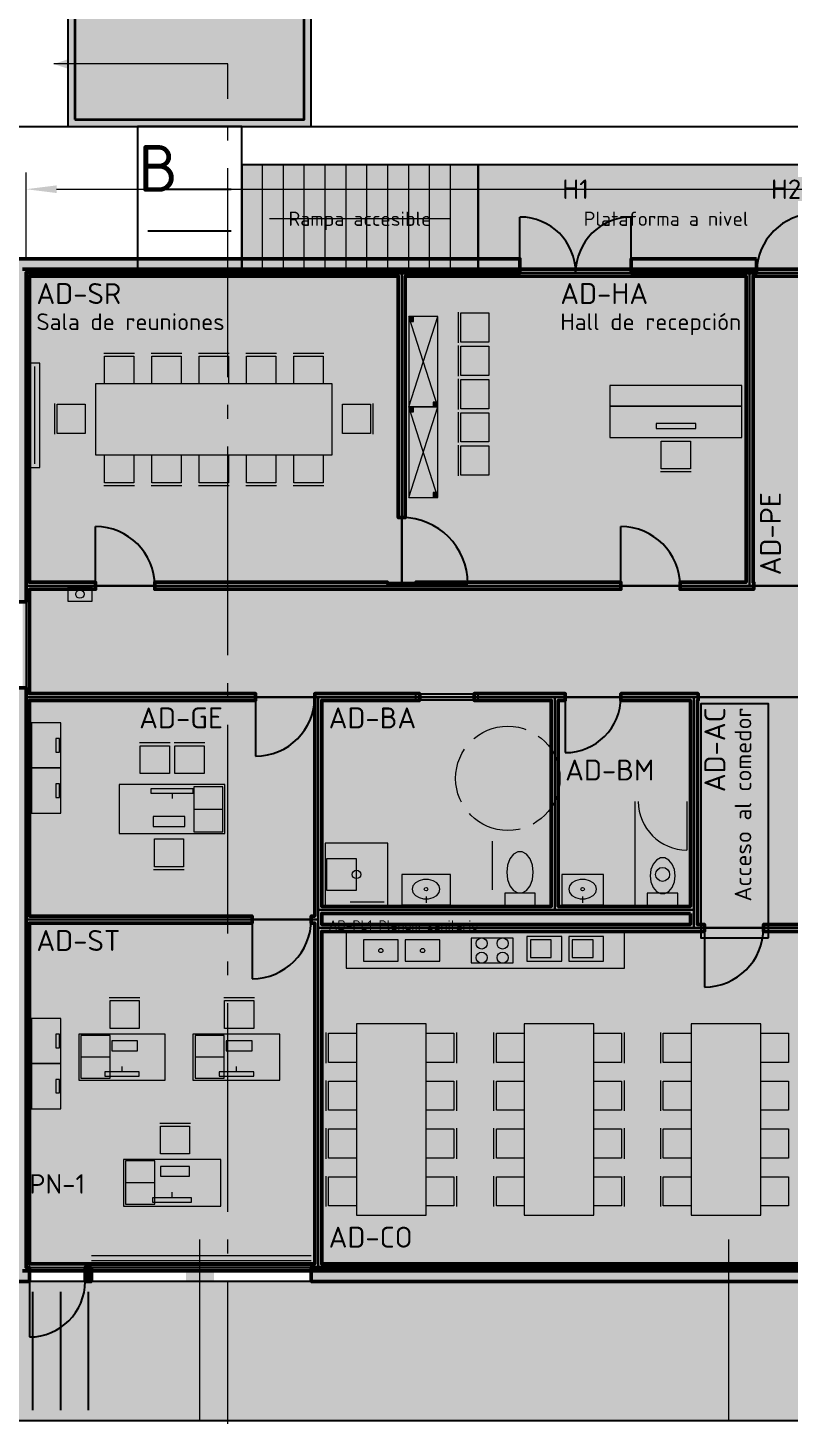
# Model space of a CAD drawing. Header units: millimetres. Extents: x 0 to 1189, y 0 to 841.
# Drawn here: x 349.6 to 404.4, y 609.9 to 709.6 of the extents above; entities that cross this region are included whole.
import ezdxf
from ezdxf.enums import TextEntityAlignment as Align

# ---------------------------------------------------------------- set-up
doc = ezdxf.new("R2010")
doc.units = ezdxf.units.MM
doc.linetypes.add('IRAM-E-TRAZOS', pattern=[5, 4, -1])
doc.linetypes.add('IRAM-F-TRAZO-PUNTO', pattern=[20, 15, -2, 1, -2])
for name, color, linetype, lineweight in [('A-ABERTURA', 7, 'CONTINUOUS', 25), ('A-COLUMNA', 7, 'CONTINUOUS', 50), ('A-COTA', 7, 'CONTINUOUS', 18), ('A-EJE', 1, 'IRAM-F-TRAZO-PUNTO', 18), ('A-EQUIPO-FINO', 8, 'CONTINUOUS', 13), ('A-EQUIPO-OCULTO', 8, 'IRAM-E-TRAZOS', 13), ('A-EQUIPO-RELLENO', 9, 'CONTINUOUS', 13), ('A-EXTERIOR', 8, 'CONTINUOUS', 25), ('A-MURO', 7, 'CONTINUOUS', 50), ('A-RELLENO', 9, 'CONTINUOUS', 13), ('A-SECTOR', 1, 'CONTINUOUS', 25), ('A-SECTOR-TXT', 1, 'CONTINUOUS', 25), ('A-SEGURIDAD', 1, 'IRAM-E-TRAZOS', 18), ('A-TABIQUE', 7, 'CONTINUOUS', 50), ('A-TEXTO', 7, 'CONTINUOUS', 18)]:
    doc.layers.add(name, color=color, linetype=linetype, lineweight=lineweight)
for name, color, linetype, lineweight, true_color in [('A-DEM-AM', 2, 'CONTINUOUS', 35, 0xd7a500), ('A-MOBILIARIO', 8, 'CONTINUOUS', 18, 0x50505a), ('A-SENDA', 2, 'CONTINUOUS', 25, 0xd7a500), ('A-VENTANA', 4, 'CONTINUOUS', 18, 0x0096c8)]:
    doc.layers.add(name, color=color, linetype=linetype, lineweight=lineweight, true_color=true_color)
doc.styles.add('ISO3098', font='isocpeur.ttf')
doc.dimstyles.new('FLAMA-IRAM', dxfattribs={"dimtxt": 3.5, "dimasz": 3.5, "dimexe": 2, "dimexo": 1.5, "dimgap": 1, "dimtad": 1, "dimdec": 1, "dimtxsty": 'ISO3098', "dimblk": 'IRAM_FLECHA', "dimblk1": 'IRAM_FLECHA', "dimblk2": 'IRAM_FLECHA', "dimcen": 2.5, "dimclrd": 3, "dimclre": 3, "dimclrt": 3, "dimazin": 3, "dimtfac": 1, "dimtmove": 0, "dimatfit": 3, "dimlwd": 18, "dimlwe": 18})

# ---------------------------------------------------------------- blocks, each defined once
blk = doc.blocks.new('IRAM_FLECHA')
blk.add_solid([(0, 0), (-1, 0.125), (-1, -0.125)])

msp = doc.modelspace()

# ---------------------------------------------------------------- hatches: boundary and pattern name
at = {"layer": 'A-COLUMNA', "true_color": 0x000000}
h = msp.add_hatch(color=7, dxfattribs=at)
h.dxf.hatch_style = 1
h.paths.add_polyline_path([(361, 618.5), (363, 618.5), (363, 620.5), (361, 620.5)])
h = msp.add_hatch(color=7, dxfattribs=at)
h.dxf.hatch_style = 1
h.paths.add_polyline_path([(399, 618.5), (401, 618.5), (401, 620.5), (399, 620.5)])
at = {"layer": 'A-EQUIPO-RELLENO', "true_color": 0xeeeeee}
h = msp.add_hatch(color=7, dxfattribs=at)
h.dxf.hatch_style = 1
h.paths.add_polyline_path([(379.1, 682.35), (379.1, 688.85), (377, 688.85), (377, 682.35)])
at = {"layer": 'A-EQUIPO-RELLENO', "true_color": 0x969ba0}
h = msp.add_hatch(color=7, dxfattribs=at)
h.dxf.hatch_style = 1
h.paths.add_polyline_path([(377.35, 688.5), (377.35, 688.8), (377.05, 688.8), (377.05, 688.5)])
at = {"layer": 'A-EQUIPO-RELLENO', "true_color": 0xd6e2f0}
h = msp.add_hatch(color=7, dxfattribs=at)
h.dxf.hatch_style = 1
h.paths.add_polyline_path([(380.75, 687.005), (380.75, 689.105), (382.75, 689.105), (382.75, 687.005)])
h = msp.add_hatch(color=7, dxfattribs=at)
h.dxf.hatch_style = 1
h.paths.add_polyline_path([(380.75, 684.615), (380.75, 686.715), (382.75, 686.715), (382.75, 684.615)])
at = {"layer": 'A-EQUIPO-RELLENO', "true_color": 0xffffff}
h = msp.add_hatch(color=7, dxfattribs=at)
h.dxf.hatch_style = 1
h.paths.add_polyline_path([(350.5, 678), (350.5, 685.5), (349.75, 685.5), (349.75, 678)])
at = {"layer": 'A-EQUIPO-RELLENO', "true_color": 0xd6e2f0}
h = msp.add_hatch(color=7, dxfattribs=at)
h.dxf.hatch_style = 1
h.paths.add_polyline_path([(355.15, 686), (357.25, 686), (357.25, 684), (355.15, 684)])
h = msp.add_hatch(color=7, dxfattribs=at)
h.dxf.hatch_style = 1
h.paths.add_polyline_path([(358.55, 686), (360.65, 686), (360.65, 684), (358.55, 684)])
h = msp.add_hatch(color=7, dxfattribs=at)
h.dxf.hatch_style = 1
h.paths.add_polyline_path([(361.95, 686), (364.05, 686), (364.05, 684), (361.95, 684)])
h = msp.add_hatch(color=7, dxfattribs=at)
h.dxf.hatch_style = 1
h.paths.add_polyline_path([(365.35, 686), (367.45, 686), (367.45, 684), (365.35, 684)])
h = msp.add_hatch(color=7, dxfattribs=at)
h.dxf.hatch_style = 1
h.paths.add_polyline_path([(368.75, 686), (370.85, 686), (370.85, 684), (368.75, 684)])
h = msp.add_hatch(color=7, dxfattribs=at)
h.dxf.hatch_style = 1
h.paths.add_polyline_path([(380.75, 682.225), (380.75, 684.325), (382.75, 684.325), (382.75, 682.225)])
at = {"layer": 'A-EQUIPO-RELLENO', "true_color": 0xeedec0}
h = msp.add_hatch(color=7, dxfattribs=at)
h.dxf.hatch_style = 1
h.paths.add_polyline_path([(354.5, 678.9), (371.5, 678.9), (371.5, 684), (354.5, 684)])
at = {"layer": 'A-EQUIPO-RELLENO', "true_color": 0xeeeeee}
h = msp.add_hatch(color=7, dxfattribs=at)
h.dxf.hatch_style = 1
h.paths.add_polyline_path([(400.95, 683.9), (391.45, 683.9), (391.45, 682.4), (400.95, 682.4)])
at = {"layer": 'A-EQUIPO-RELLENO', "true_color": 0xd6e2f0}
h = msp.add_hatch(color=7, dxfattribs=at)
h.dxf.hatch_style = 1
h.paths.add_polyline_path([(351.75, 680.45), (351.75, 682.55), (353.75, 682.55), (353.75, 680.45)])
h = msp.add_hatch(color=7, dxfattribs=at)
h.dxf.hatch_style = 1
h.paths.add_polyline_path([(374.25, 682.55), (374.25, 680.45), (372.25, 680.45), (372.25, 682.55)])
at = {"layer": 'A-EQUIPO-RELLENO', "true_color": 0xeeeeee}
h = msp.add_hatch(color=7, dxfattribs=at)
h.dxf.hatch_style = 1
h.paths.add_polyline_path([(379.1, 675.85), (379.1, 682.35), (377, 682.35), (377, 675.85)])
at = {"layer": 'A-EQUIPO-RELLENO', "true_color": 0x969ba0}
h = msp.add_hatch(color=7, dxfattribs=at)
h.dxf.hatch_style = 1
h.paths.add_polyline_path([(377.35, 682), (377.35, 682.3), (377.05, 682.3), (377.05, 682)])
h = msp.add_hatch(color=7, dxfattribs=at)
h.dxf.hatch_style = 1
h.paths.add_polyline_path([(379.05, 682.4), (379.05, 682.7), (378.75, 682.7), (378.75, 682.4)])
at = {"layer": 'A-EQUIPO-RELLENO', "true_color": 0xeedec0}
h = msp.add_hatch(color=7, dxfattribs=at)
h.dxf.hatch_style = 1
h.paths.add_polyline_path([(400.95, 682.4), (391.45, 682.4), (391.45, 680.15), (400.95, 680.15)])
at = {"layer": 'A-EQUIPO-RELLENO', "true_color": 0xd6e2f0}
h = msp.add_hatch(color=7, dxfattribs=at)
h.dxf.hatch_style = 1
h.paths.add_polyline_path([(380.75, 679.835), (380.75, 681.935), (382.75, 681.935), (382.75, 679.835)])
h = msp.add_hatch(color=7, dxfattribs=at)
h.dxf.hatch_style = 1
h.paths.add_polyline_path([(380.75, 677.445), (380.75, 679.545), (382.75, 679.545), (382.75, 677.445)])
h = msp.add_hatch(color=7, dxfattribs=at)
h.dxf.hatch_style = 1
h.paths.add_polyline_path([(397.25, 677.9), (395.15, 677.9), (395.15, 679.9), (397.25, 679.9)])
h = msp.add_hatch(color=7, dxfattribs=at)
h.dxf.hatch_style = 1
h.paths.add_polyline_path([(357.25, 676.9), (355.15, 676.9), (355.15, 678.9), (357.25, 678.9)])
h = msp.add_hatch(color=7, dxfattribs=at)
h.dxf.hatch_style = 1
h.paths.add_polyline_path([(360.65, 676.9), (358.55, 676.9), (358.55, 678.9), (360.65, 678.9)])
h = msp.add_hatch(color=7, dxfattribs=at)
h.dxf.hatch_style = 1
h.paths.add_polyline_path([(364.05, 676.9), (361.95, 676.9), (361.95, 678.9), (364.05, 678.9)])
h = msp.add_hatch(color=7, dxfattribs=at)
h.dxf.hatch_style = 1
h.paths.add_polyline_path([(367.45, 676.9), (365.35, 676.9), (365.35, 678.9), (367.45, 678.9)])
h = msp.add_hatch(color=7, dxfattribs=at)
h.dxf.hatch_style = 1
h.paths.add_polyline_path([(370.85, 676.9), (368.75, 676.9), (368.75, 678.9), (370.85, 678.9)])
at = {"layer": 'A-EQUIPO-RELLENO', "true_color": 0x969ba0}
h = msp.add_hatch(color=7, dxfattribs=at)
h.dxf.hatch_style = 1
h.paths.add_polyline_path([(379.05, 675.9), (379.05, 676.2), (378.75, 676.2), (378.75, 675.9)])
at = {"layer": 'A-EQUIPO-RELLENO', "true_color": 0xcdd0d4}
h = msp.add_hatch(color=7, dxfattribs=at)
h.dxf.hatch_style = 1
h.paths.add_polyline_path([(352.5, 668.4), (354.25, 668.4), (354.25, 669.4), (352.5, 669.4)])
at = {"layer": 'A-EQUIPO-RELLENO', "true_color": 0xeeeeee}
h = msp.add_hatch(color=7, dxfattribs=at)
h.dxf.hatch_style = 1
h.paths.add_polyline_path([(352, 656.4), (352, 659.65), (349.9, 659.65), (349.9, 656.4)])
at = {"layer": 'A-EQUIPO-RELLENO', "true_color": 0xd6e2f0}
h = msp.add_hatch(color=7, dxfattribs=at)
h.dxf.hatch_style = 1
h.paths.add_polyline_path([(357.7, 658), (359.8, 658), (359.8, 656), (357.7, 656)])
h = msp.add_hatch(color=7, dxfattribs=at)
h.dxf.hatch_style = 1
h.paths.add_polyline_path([(360.2, 658), (362.3, 658), (362.3, 656), (360.2, 656)])
at = {"layer": 'A-EQUIPO-RELLENO', "true_color": 0xeeeeee}
h = msp.add_hatch(color=7, dxfattribs=at)
h.dxf.hatch_style = 1
h.paths.add_polyline_path([(352, 653.15), (352, 656.4), (349.9, 656.4), (349.9, 653.15)])
at = {"layer": 'A-EQUIPO-RELLENO', "true_color": 0xeedec0}
h = msp.add_hatch(color=7, dxfattribs=at)
h.dxf.hatch_style = 1
h.paths.add_polyline_path([(356.2, 651.7), (363.8, 651.7), (363.8, 655.2), (356.2, 655.2)])
at = {"layer": 'A-EQUIPO-RELLENO', "true_color": 0xd6e2f0}
h = msp.add_hatch(color=7, dxfattribs=at)
h.dxf.hatch_style = 1
h.paths.add_polyline_path([(360.822, 649.3), (358.722, 649.3), (358.722, 651.3), (360.822, 651.3)])
at = {"layer": 'A-EQUIPO-RELLENO', "true_color": 0xc8e1fa}
h = msp.add_hatch(color=7, dxfattribs=at)
h.dxf.hatch_style = 1
h.paths.add_polyline_path([(375.5, 651), (371, 651), (371, 646.5), (375.5, 646.5)])
at = {"layer": 'A-EQUIPO-RELLENO', "true_color": 0xf8f8fc}
h = msp.add_hatch(color=7, dxfattribs=at)
h.dxf.hatch_style = 1
h.paths.add_polyline_path([(384.05, 648.9), (384.107, 648.387), (384.272, 647.936), (384.525, 647.601), (384.835, 647.423), (385.165, 647.423), (385.475, 647.601), (385.728, 647.936), (385.893, 648.387), (385.95, 648.9), (385.893, 649.413), (385.728, 649.864), (385.475, 650.199), (385.165, 650.377), (384.835, 650.377), (384.525, 650.199), (384.272, 649.864), (384.107, 649.413), (384.05, 648.9)])
h = msp.add_hatch(color=7, dxfattribs=at)
h.dxf.hatch_style = 1
h.paths.add_polyline_path([(394.35, 648.65), (394.404, 648.205), (394.561, 647.814), (394.8, 647.524), (395.094, 647.37), (395.406, 647.37), (395.7, 647.524), (395.939, 647.814), (396.096, 648.205), (396.15, 648.65), (396.096, 649.095), (395.939, 649.486), (395.7, 649.776), (395.406, 649.93), (395.094, 649.93), (394.8, 649.776), (394.561, 649.486), (394.404, 649.095), (394.35, 648.65)])
h = msp.add_hatch(color=7, dxfattribs=at)
h.dxf.hatch_style = 1
h.paths.add_polyline_path([(380, 648.75), (376.5, 648.75), (376.5, 646.4), (380, 646.4)])
h = msp.add_hatch(color=7, dxfattribs=at)
h.dxf.hatch_style = 1
h.paths.add_polyline_path([(391, 648.75), (388, 648.75), (388, 646.4), (391, 646.4)])
h = msp.add_hatch(color=7, dxfattribs=at)
h.dxf.hatch_style = 1
h.paths.add_polyline_path([(386.1, 647.4), (383.9, 647.4), (383.9, 646.5), (386.1, 646.5)])
h = msp.add_hatch(color=7, dxfattribs=at)
h.dxf.hatch_style = 1
h.paths.add_polyline_path([(396.35, 647.4), (394.15, 647.4), (394.15, 646.5), (396.35, 646.5)])
at = {"layer": 'A-EQUIPO-RELLENO', "true_color": 0xeeeeee}
h = msp.add_hatch(color=7, dxfattribs=at)
h.dxf.hatch_style = 1
h.paths.add_polyline_path([(372.5, 642), (392.5, 642), (392.5, 644.55), (372.5, 644.55)])
at = {"layer": 'A-EQUIPO-RELLENO', "true_color": 0xd6e2f0}
h = msp.add_hatch(color=7, dxfattribs=at)
h.dxf.hatch_style = 1
h.paths.add_polyline_path([(355.536, 639.678), (357.636, 639.678), (357.636, 637.678), (355.536, 637.678)])
h = msp.add_hatch(color=7, dxfattribs=at)
h.dxf.hatch_style = 1
h.paths.add_polyline_path([(363.762, 639.678), (365.863, 639.678), (365.863, 637.678), (363.762, 637.678)])
at = {"layer": 'A-EQUIPO-RELLENO', "true_color": 0xeeeeee}
h = msp.add_hatch(color=7, dxfattribs=at)
h.dxf.hatch_style = 1
h.paths.add_polyline_path([(352, 635.15), (352, 638.4), (349.9, 638.4), (349.9, 635.15)])
at = {"layer": 'A-EQUIPO-RELLENO', "true_color": 0xeedec0}
h = msp.add_hatch(color=7, dxfattribs=at)
h.dxf.hatch_style = 1
h.paths.add_polyline_path([(359.5, 637.277), (353.3, 637.277), (353.3, 633.95), (359.5, 633.95)])
h = msp.add_hatch(color=7, dxfattribs=at)
h.dxf.hatch_style = 1
h.paths.add_polyline_path([(367.75, 637.277), (361.5, 637.277), (361.5, 633.95), (367.75, 633.95)])
at = {"layer": 'A-EQUIPO-RELLENO', "true_color": 0xd6e2f0}
h = msp.add_hatch(color=7, dxfattribs=at)
h.dxf.hatch_style = 1
h.paths.add_polyline_path([(371.25, 635.231), (371.25, 637.331), (373.25, 637.331), (373.25, 635.231)])
at = {"layer": 'A-EQUIPO-RELLENO', "true_color": 0xeedec0}
h = msp.add_hatch(color=7, dxfattribs=at)
h.dxf.hatch_style = 1
h.paths.add_polyline_path([(378.25, 624.25), (378.25, 638), (373.25, 638), (373.25, 624.25)])
at = {"layer": 'A-EQUIPO-RELLENO', "true_color": 0xd6e2f0}
h = msp.add_hatch(color=7, dxfattribs=at)
h.dxf.hatch_style = 1
h.paths.add_polyline_path([(380.25, 637.331), (380.25, 635.231), (378.25, 635.231), (378.25, 637.331)])
h = msp.add_hatch(color=7, dxfattribs=at)
h.dxf.hatch_style = 1
h.paths.add_polyline_path([(383.3, 635.231), (383.3, 637.331), (385.3, 637.331), (385.3, 635.231)])
at = {"layer": 'A-EQUIPO-RELLENO', "true_color": 0xeedec0}
h = msp.add_hatch(color=7, dxfattribs=at)
h.dxf.hatch_style = 1
h.paths.add_polyline_path([(390.3, 624.25), (390.3, 638), (385.3, 638), (385.3, 624.25)])
at = {"layer": 'A-EQUIPO-RELLENO', "true_color": 0xd6e2f0}
h = msp.add_hatch(color=7, dxfattribs=at)
h.dxf.hatch_style = 1
h.paths.add_polyline_path([(392.3, 637.331), (392.3, 635.231), (390.3, 635.231), (390.3, 637.331)])
h = msp.add_hatch(color=7, dxfattribs=at)
h.dxf.hatch_style = 1
h.paths.add_polyline_path([(395.3, 635.231), (395.3, 637.331), (397.3, 637.331), (397.3, 635.231)])
at = {"layer": 'A-EQUIPO-RELLENO', "true_color": 0xeedec0}
h = msp.add_hatch(color=7, dxfattribs=at)
h.dxf.hatch_style = 1
h.paths.add_polyline_path([(402.3, 624.25), (402.3, 638), (397.3, 638), (397.3, 624.25)])
at = {"layer": 'A-EQUIPO-RELLENO', "true_color": 0xd6e2f0}
h = msp.add_hatch(color=7, dxfattribs=at)
h.dxf.hatch_style = 1
h.paths.add_polyline_path([(404.3, 637.331), (404.3, 635.231), (402.3, 635.231), (402.3, 637.331)])
at = {"layer": 'A-EQUIPO-RELLENO', "true_color": 0xeeeeee}
h = msp.add_hatch(color=7, dxfattribs=at)
h.dxf.hatch_style = 1
h.paths.add_polyline_path([(352, 631.9), (352, 635.15), (349.9, 635.15), (349.9, 631.9)])
at = {"layer": 'A-EQUIPO-RELLENO', "true_color": 0xd6e2f0}
h = msp.add_hatch(color=7, dxfattribs=at)
h.dxf.hatch_style = 1
h.paths.add_polyline_path([(371.25, 631.794), (371.25, 633.894), (373.25, 633.894), (373.25, 631.794)])
h = msp.add_hatch(color=7, dxfattribs=at)
h.dxf.hatch_style = 1
h.paths.add_polyline_path([(380.25, 633.894), (380.25, 631.794), (378.25, 631.794), (378.25, 633.894)])
h = msp.add_hatch(color=7, dxfattribs=at)
h.dxf.hatch_style = 1
h.paths.add_polyline_path([(383.3, 631.794), (383.3, 633.894), (385.3, 633.894), (385.3, 631.794)])
h = msp.add_hatch(color=7, dxfattribs=at)
h.dxf.hatch_style = 1
h.paths.add_polyline_path([(392.3, 633.894), (392.3, 631.794), (390.3, 631.794), (390.3, 633.894)])
h = msp.add_hatch(color=7, dxfattribs=at)
h.dxf.hatch_style = 1
h.paths.add_polyline_path([(395.3, 631.794), (395.3, 633.894), (397.3, 633.894), (397.3, 631.794)])
h = msp.add_hatch(color=7, dxfattribs=at)
h.dxf.hatch_style = 1
h.paths.add_polyline_path([(404.3, 633.894), (404.3, 631.794), (402.3, 631.794), (402.3, 633.894)])
h = msp.add_hatch(color=7, dxfattribs=at)
h.dxf.hatch_style = 1
h.paths.add_polyline_path([(359.16, 630.655), (361.26, 630.655), (361.26, 628.655), (359.16, 628.655)])
h = msp.add_hatch(color=7, dxfattribs=at)
h.dxf.hatch_style = 1
h.paths.add_polyline_path([(371.25, 628.356), (371.25, 630.456), (373.25, 630.456), (373.25, 628.356)])
h = msp.add_hatch(color=7, dxfattribs=at)
h.dxf.hatch_style = 1
h.paths.add_polyline_path([(380.25, 630.456), (380.25, 628.356), (378.25, 628.356), (378.25, 630.456)])
h = msp.add_hatch(color=7, dxfattribs=at)
h.dxf.hatch_style = 1
h.paths.add_polyline_path([(383.3, 628.356), (383.3, 630.456), (385.3, 630.456), (385.3, 628.356)])
h = msp.add_hatch(color=7, dxfattribs=at)
h.dxf.hatch_style = 1
h.paths.add_polyline_path([(392.3, 630.456), (392.3, 628.356), (390.3, 628.356), (390.3, 630.456)])
h = msp.add_hatch(color=7, dxfattribs=at)
h.dxf.hatch_style = 1
h.paths.add_polyline_path([(395.3, 628.356), (395.3, 630.456), (397.3, 630.456), (397.3, 628.356)])
h = msp.add_hatch(color=7, dxfattribs=at)
h.dxf.hatch_style = 1
h.paths.add_polyline_path([(404.3, 630.456), (404.3, 628.356), (402.3, 628.356), (402.3, 630.456)])
at = {"layer": 'A-EQUIPO-RELLENO', "true_color": 0xeedec0}
h = msp.add_hatch(color=7, dxfattribs=at)
h.dxf.hatch_style = 1
h.paths.add_polyline_path([(363.5, 628.255), (356.5, 628.255), (356.5, 624.9), (363.5, 624.9)])
at = {"layer": 'A-EQUIPO-RELLENO', "true_color": 0xd6e2f0}
h = msp.add_hatch(color=7, dxfattribs=at)
h.dxf.hatch_style = 1
h.paths.add_polyline_path([(371.25, 624.919), (371.25, 627.019), (373.25, 627.019), (373.25, 624.919)])
h = msp.add_hatch(color=7, dxfattribs=at)
h.dxf.hatch_style = 1
h.paths.add_polyline_path([(380.25, 627.019), (380.25, 624.919), (378.25, 624.919), (378.25, 627.019)])
h = msp.add_hatch(color=7, dxfattribs=at)
h.dxf.hatch_style = 1
h.paths.add_polyline_path([(383.3, 624.919), (383.3, 627.019), (385.3, 627.019), (385.3, 624.919)])
h = msp.add_hatch(color=7, dxfattribs=at)
h.dxf.hatch_style = 1
h.paths.add_polyline_path([(392.3, 627.019), (392.3, 624.919), (390.3, 624.919), (390.3, 627.019)])
h = msp.add_hatch(color=7, dxfattribs=at)
h.dxf.hatch_style = 1
h.paths.add_polyline_path([(395.3, 624.919), (395.3, 627.019), (397.3, 627.019), (397.3, 624.919)])
h = msp.add_hatch(color=7, dxfattribs=at)
h.dxf.hatch_style = 1
h.paths.add_polyline_path([(404.3, 627.019), (404.3, 624.919), (402.3, 624.919), (402.3, 627.019)])
at = {"layer": 'A-EXTERIOR', "true_color": 0xf0f0f0}
h = msp.add_hatch(color=7, dxfattribs=at)
h.dxf.hatch_style = 1
h.paths.add_polyline_path([(352.5, 702.5), (370, 702.5), (370, 727.5), (352.5, 727.5)])
h = msp.add_hatch(color=7, dxfattribs=at)
h.dxf.hatch_style = 1
h.paths.add_polyline_path([(365, 692), (382, 692), (382, 699.75), (365, 699.75)])
at = {"layer": 'A-EXTERIOR', "true_color": 0xfafafa}
h = msp.add_hatch(color=7, dxfattribs=at)
h.dxf.hatch_style = 1
h.paths.add_polyline_path([(382, 692), (409, 692), (409, 699.75), (382, 699.75)])
at = {"layer": 'A-MURO', "true_color": 0x464646}
h = msp.add_hatch(color=7, dxfattribs=at)
h.dxf.hatch_style = 1
h.paths.add_polyline_path([(348.5, 693), (385, 693), (385, 692), (349.5, 692), (349.5, 668.35), (348.5, 668.35)])
h = msp.add_hatch(color=7, dxfattribs=at)
h.dxf.hatch_style = 1
h.paths.add_polyline_path([(402, 693), (402, 692), (393, 692), (393, 693)])
h = msp.add_hatch(color=7, dxfattribs=at)
h.dxf.hatch_style = 1
h.paths.add_polyline_path([(348.5, 620.5), (348.5, 662.15), (349.5, 662.15), (349.5, 620.5), (349.75, 620.5), (349.75, 619.5), (246.75, 619.5), (246.75, 620.5)])
h = msp.add_hatch(color=7, dxfattribs=at)
h.dxf.hatch_style = 1
h.paths.add_polyline_path([(354.2, 620.5), (354.2, 619.5), (353.75, 619.5), (353.75, 620.5)])
h = msp.add_hatch(color=7, dxfattribs=at)
h.dxf.hatch_style = 1
h.paths.add_polyline_path([(405.5, 620.5), (405.5, 619.5), (370, 619.5), (370, 620.5)])
at = {"layer": 'A-RELLENO', "true_color": 0xe2ecf8}
h = msp.add_hatch(color=7, dxfattribs=at)
h.dxf.hatch_style = 1
h.paths.add_polyline_path([(349.5, 669.5), (376.5, 669.5), (376.5, 692), (349.5, 692)])
at = {"layer": 'A-RELLENO', "true_color": 0xfafafa}
h = msp.add_hatch(color=7, dxfattribs=at)
h.dxf.hatch_style = 1
h.paths.add_polyline_path([(376.5, 669.5), (401.5, 669.5), (401.5, 692), (376.5, 692)])
h = msp.add_hatch(color=7, dxfattribs=at)
h.dxf.hatch_style = 1
h.paths.add_polyline_path([(401.5, 669.5), (409, 669.5), (409, 692), (401.5, 692)])
h = msp.add_hatch(color=7, dxfattribs=at)
h.dxf.hatch_style = 1
h.paths.add_polyline_path([(349.5, 661.5), (457.5, 661.5), (457.5, 669.5), (349.5, 669.5)])
at = {"layer": 'A-RELLENO', "true_color": 0xe2ecf8}
h = msp.add_hatch(color=7, dxfattribs=at)
h.dxf.hatch_style = 1
h.paths.add_polyline_path([(349.5, 645.5), (370.5, 645.5), (370.5, 661.5), (349.5, 661.5)])
at = {"layer": 'A-RELLENO', "true_color": 0xece4f6}
h = msp.add_hatch(color=7, dxfattribs=at)
h.dxf.hatch_style = 1
h.paths.add_polyline_path([(370.5, 646.2), (387.5, 646.2), (387.5, 661.5), (370.5, 661.5)])
h = msp.add_hatch(color=7, dxfattribs=at)
h.dxf.hatch_style = 1
h.paths.add_polyline_path([(387.5, 646.2), (397.5, 646.2), (397.5, 661.5), (387.5, 661.5)])
at = {"layer": 'A-RELLENO', "true_color": 0xfafafa}
h = msp.add_hatch(color=7, dxfattribs=at)
h.dxf.hatch_style = 1
h.paths.add_polyline_path([(397.5, 644.9), (406.5, 644.9), (406.5, 661.5), (397.5, 661.5)])
at = {"layer": 'A-RELLENO', "true_color": 0xe2ecf8}
h = msp.add_hatch(color=7, dxfattribs=at)
h.dxf.hatch_style = 1
h.paths.add_polyline_path([(349.5, 620.5), (370.5, 620.5), (370.5, 645.5), (349.5, 645.5)])
at = {"layer": 'A-RELLENO', "true_color": 0xece4f6}
h = msp.add_hatch(color=7, dxfattribs=at)
h.dxf.hatch_style = 1
h.paths.add_polyline_path([(370.5, 644.9), (397.5, 644.9), (397.5, 646.2), (370.5, 646.2)])
at = {"layer": 'A-RELLENO', "true_color": 0xe2ecf8}
h = msp.add_hatch(color=7, dxfattribs=at)
h.dxf.hatch_style = 1
h.paths.add_polyline_path([(370.5, 620.5), (410.5, 620.5), (410.5, 644.9), (370.5, 644.9)])
at = {"layer": 'A-RELLENO', "true_color": 0xfff4b4}
h = msp.add_hatch(color=7, dxfattribs=at)
h.dxf.hatch_style = 1
h.paths.add_polyline_path([(242, 609.5), (502, 609.5), (502, 619.5), (242, 619.5)])
at = {"layer": 'A-SECTOR-TXT', "true_color": 0xffffff}
h = msp.add_hatch(color=7, dxfattribs=at)
h.dxf.hatch_style = 1
h.paths.add_polyline_path([(402.85, 644.185), (402.85, 661), (398, 661), (398, 644.185)])
at = {"layer": 'A-TABIQUE', "true_color": 0x6e6e6e}
h = msp.add_hatch(color=7, dxfattribs=at)
h.dxf.hatch_style = 1
h.paths.add_polyline_path([(349.25, 620.25), (349.25, 645.25), (349.25, 645.75), (349.25, 661.25), (349.25, 661.75), (349.25, 669.25), (349.25, 669.75), (349.25, 692.25), (376.25, 692.25), (376.75, 692.25), (384, 692.25), (384, 691.75), (376.75, 691.75), (376.75, 674.4), (376.25, 674.4), (376.25, 691.75), (349.75, 691.75), (349.75, 669.75), (354.5, 669.75), (354.5, 669.25), (349.75, 669.25), (349.75, 661.75), (366, 661.75), (366, 661.25), (349.75, 661.25), (349.75, 645.75), (365.75, 645.75), (365.75, 645.25), (349.75, 645.25), (349.75, 620.75), (370.25, 620.75), (370.25, 644.65), (370.25, 645.15), (370.25, 645.25), (370, 645.25), (370, 645.75), (370.25, 645.75), (370.25, 645.95), (370.25, 646.45), (370.25, 661.25), (370.25, 661.25), (370.25, 661.75), (370.25, 661.75), (370.75, 661.75), (377.8, 661.75), (377.8, 661.25), (370.75, 661.25), (370.75, 646.45), (384, 646.45), (384, 645.95), (370.75, 645.95), (370.75, 645.75), (370.75, 645.25), (370.75, 645.15), (384, 645.15), (384, 644.65), (370.75, 644.65), (370.75, 620.75), (384, 620.75), (384, 620.25), (370.75, 620.25), (370.25, 620.25)])
h = msp.add_hatch(color=7, dxfattribs=at)
h.dxf.hatch_style = 1
h.paths.add_polyline_path([(384, 692.25), (401.25, 692.25), (401.75, 692.25), (408.75, 692.25), (409.25, 692.25), (410.266, 692.25), (410.266, 691.75), (409.25, 691.75), (409.25, 669.75), (409.5, 669.75), (409.5, 669.25), (409.25, 669.25), (408.75, 669.25), (408.7, 669.25), (408.7, 669.75), (408.75, 669.75), (408.75, 691.75), (401.75, 691.75), (401.75, 669.75), (401.8, 669.75), (401.8, 669.25), (401.75, 669.25), (401.25, 669.25), (396.5, 669.25), (396.5, 669.75), (401.25, 669.75), (401.25, 691.75), (384, 691.75)])
h = msp.add_hatch(color=7, dxfattribs=at)
h.dxf.hatch_style = 1
h.paths.add_polyline_path([(376.75, 669.25), (376.25, 669.25), (358.75, 669.25), (358.75, 669.75), (375.5, 669.75), (375.5, 669.65), (377.5, 669.65), (377.5, 669.75), (392.25, 669.75), (392.25, 669.25)])
h = msp.add_hatch(color=7, dxfattribs=at)
h.dxf.hatch_style = 1
h.paths.add_polyline_path([(384, 661.25), (381.7, 661.25), (381.7, 661.75), (384, 661.75)])
h = msp.add_hatch(color=7, dxfattribs=at)
h.dxf.hatch_style = 1
h.paths.add_polyline_path([(384, 646.45), (387.25, 646.45), (387.25, 661.25), (384, 661.25), (384, 661.75), (387.25, 661.75), (387.75, 661.75), (388.25, 661.75), (388.25, 661.25), (387.75, 661.25), (387.75, 646.45), (397.25, 646.45), (397.25, 661.25), (392.25, 661.25), (392.25, 661.75), (397.25, 661.75), (397.75, 661.75), (397.8, 661.75), (397.8, 661.25), (397.75, 661.25), (397.75, 646.45), (397.75, 645.95), (397.75, 645.15), (398.25, 645.15), (398.25, 644.65), (397.75, 644.65), (397.25, 644.65), (384, 644.65), (384, 645.15), (397.25, 645.15), (397.25, 645.95), (387.75, 645.95), (387.25, 645.95), (384, 645.95)])
h = msp.add_hatch(color=7, dxfattribs=at)
h.dxf.hatch_style = 1
h.paths.add_polyline_path([(384, 620.75), (410.25, 620.75), (410.25, 644.65), (406.75, 644.65), (406.25, 644.65), (402.5, 644.65), (402.5, 645.15), (406.25, 645.15), (406.25, 645.95), (406.25, 646.45), (406.25, 661.25), (406.2, 661.25), (406.2, 661.75), (406.25, 661.75), (406.75, 661.75), (406.75, 661.75), (406.75, 661.25), (406.75, 661.25), (406.75, 646.45), (410.266, 646.45), (410.266, 645.95), (406.75, 645.95), (406.75, 645.15), (410.25, 645.15), (410.266, 645.15), (410.266, 620.25), (410.25, 620.25), (384, 620.25)])
at = {"layer": 'A-TEXTO', "true_color": 0x000000}
h = msp.add_hatch(color=7, dxfattribs=at)
h.dxf.hatch_style = 1
h.paths.add_polyline_path([(351.5, 707), (354.38, 706.04), (354.38, 707.96)])
h = msp.add_hatch(color=7, dxfattribs=at)
h.dxf.hatch_style = 1
h.paths.add_polyline_path([(367, 695.875), (373.24, 694.315), (373.24, 697.435)])

# ---------------------------------------------------------------- linework, layer by layer
at = {"layer": 'A-ABERTURA'}
for p, q in [((385, 692), (385, 696)), ((393, 692), (393, 696)), ((354.5, 669.5), (354.5, 673.75)), ((392.25, 669.5), (392.25, 673.75)), ((376.5, 669.65), (381.25, 669.65)), ((366, 661.5), (366, 657.25)), ((388.25, 661.5), (388.25, 657.5)), ((365.75, 645.5), (365.75, 641.25)), ((398.25, 644.9), (398.25, 640.65)), ((349.75, 619.5), (349.75, 615.5))]:
    msp.add_line(p, q, dxfattribs=at)
msp.add_lwpolyline([(377.5, 661.3), (382, 661.3), (382, 661.7), (377.5, 661.7)], close=True, dxfattribs=at)
for centre, radius, start, end in [((406.25, 692), 4.25, 90, 180), ((385, 692), 4, 0, 90), ((393, 692), 4, 90, 180), ((376.5, 669.65), 4.75, 0, 90), ((354.5, 669.5), 4.25, 0, 90), ((392.25, 669.5), 4.25, 0, 90), ((366, 661.5), 4.25, 270, 360), ((388.25, 661.5), 4, 270, 360), ((365.75, 645.5), 4.25, 270, 360), ((398.25, 644.9), 4.25, 270, 360), ((349.75, 619.5), 4, -90, 0)]:
    msp.add_arc(centre, radius, start, end, dxfattribs=at)
at = {"layer": 'A-DEM-AM'}
msp.add_lwpolyline([(353, 703), (369.5, 703), (369.5, 727), (353, 727)], close=True, dxfattribs=at)
at = {"layer": 'A-EJE'}
for p, q in [((364, 364.5), (364, 707)), ((362, 369.5), (362, 622.5)), ((400, 369.5), (400, 622.5)), ((157, 619.5), (567, 619.5))]:
    msp.add_line(p, q, dxfattribs=at)
at = {"layer": 'A-EQUIPO-FINO'}
for p, q in [((366.5, 692), (366.5, 699.75)), ((368, 692), (368, 699.75)), ((369.5, 692), (369.5, 699.75)), ((371, 692), (371, 699.75)), ((372.5, 692), (372.5, 699.75)), ((374, 692), (374, 699.75)), ((375.5, 692), (375.5, 699.75)), ((377, 692), (377, 699.75)), ((378.5, 692), (378.5, 699.75)), ((380, 692), (380, 699.75)), ((379.1, 682.35), (377, 688.85)), ((377, 682.35), (379.1, 688.85)), ((350.125, 678.25), (350.125, 685.25)), ((379.1, 675.85), (377, 682.35)), ((377, 675.85), (379.1, 682.35)), ((361.55, 653.45), (363.65, 653.45)), ((397, 654), (397, 650.5)), ((380, 646.55), (376.5, 646.55)), ((378.25, 647.152), (378.25, 646.7)), ((391, 646.55), (388, 646.55)), ((389.5, 647.152), (389.5, 646.7)), ((355.55, 635.614), (353.45, 635.614)), ((363.75, 635.614), (361.65, 635.614)), ((358.75, 626.577), (356.65, 626.577))]:
    msp.add_line(p, q, dxfattribs=at)
for points in [[(379.1, 682.35), (379.1, 688.85), (377, 688.85), (377, 682.35)], [(377.35, 688.5), (377.35, 688.8), (377.05, 688.8), (377.05, 688.5)], [(379.1, 675.85), (379.1, 682.35), (377, 682.35), (377, 675.85)], [(377.35, 682), (377.35, 682.3), (377.05, 682.3), (377.05, 682)], [(379.05, 682.4), (379.05, 682.7), (378.75, 682.7), (378.75, 682.4)], [(379.05, 675.9), (379.05, 676.2), (378.75, 676.2), (378.75, 675.9)], [(351.9, 657.538), (351.9, 658.513), (351.65, 658.513), (351.65, 657.538)], [(351.9, 654.288), (351.9, 655.263), (351.65, 655.263), (351.65, 654.288)], [(361.55, 651.8), (363.65, 651.8), (363.65, 655.05), (361.55, 655.05)], [(358.632, 652.2), (360.912, 652.2), (360.912, 652.9), (358.632, 652.9)], [(385.75, 642.765), (387.25, 642.765), (387.25, 644.04), (385.75, 644.04)], [(388.75, 642.765), (390.25, 642.765), (390.25, 644.04), (388.75, 644.04)], [(351.9, 636.288), (351.9, 637.263), (351.65, 637.263), (351.65, 636.288)], [(355.55, 637.178), (353.45, 637.178), (353.45, 634.1), (355.55, 634.1)], [(357.516, 636.778), (355.656, 636.778), (355.656, 636.077), (357.516, 636.077)], [(363.75, 637.178), (361.65, 637.178), (361.65, 634.1), (363.75, 634.1)], [(365.75, 636.778), (363.875, 636.778), (363.875, 636.077), (365.75, 636.077)], [(351.9, 633.038), (351.9, 634.013), (351.65, 634.013), (351.65, 633.038)], [(358.75, 628.155), (356.65, 628.155), (356.65, 625.05), (358.75, 625.05)], [(361.26, 627.755), (359.16, 627.755), (359.16, 627.055), (361.26, 627.055)]]:
    msp.add_lwpolyline(points, close=True, dxfattribs=at)
for centre, radius in [((353.375, 668.9), 0.3), ((395.25, 648.75), 0.5), ((373.25, 648.75), 0.3), ((378.25, 647.692), 0.125), ((389.5, 647.692), 0.125), ((375, 643.275), 0.15), ((378, 643.275), 0.15), ((382.25, 643.785), 0.4), ((383.75, 643.785), 0.4), ((382.25, 642.765), 0.4), ((383.75, 642.765), 0.4)]:
    msp.add_circle(centre, radius, dxfattribs=at)
msp.add_arc((397, 654), 3.5, 180, 270, dxfattribs=at)
at = {"layer": 'A-EQUIPO-OCULTO'}
for p, q in [((382, 661.5), (386.05, 661.5)), ((375.25, 651), (371.25, 651))]:
    msp.add_line(p, q, dxfattribs=at)
msp.add_circle((384.125, 655.65), 3.75, dxfattribs=at)
at = {"layer": 'A-EXTERIOR'}
for points in [[(340.5, 702.5), (476.5, 702.5), (476.5, 729.5), (340.5, 729.5)], [(352.5, 702.5), (370, 702.5), (370, 727.5), (352.5, 727.5)], [(365, 692), (382, 692), (382, 699.75), (365, 699.75)], [(382, 692), (409, 692), (409, 699.75), (382, 699.75)]]:
    msp.add_lwpolyline(points, close=True, dxfattribs=at)
at = {"layer": 'A-MOBILIARIO'}
for p, q in [((380.55, 689.155), (380.55, 686.955)), ((357.3, 686.2), (355.1, 686.2)), ((360.7, 686.2), (358.5, 686.2)), ((364.1, 686.2), (361.9, 686.2)), ((367.5, 686.2), (365.3, 686.2)), ((370.9, 686.2), (368.7, 686.2)), ((380.55, 686.765), (380.55, 684.565)), ((380.55, 684.375), (380.55, 682.175)), ((351.55, 682.6), (351.55, 680.4)), ((374.45, 680.4), (374.45, 682.6)), ((380.55, 681.985), (380.55, 679.785)), ((380.55, 679.595), (380.55, 677.395)), ((395.1, 677.7), (397.3, 677.7)), ((355.1, 676.7), (357.3, 676.7)), ((358.5, 676.7), (360.7, 676.7)), ((361.9, 676.7), (364.1, 676.7)), ((365.3, 676.7), (367.5, 676.7)), ((368.7, 676.7), (370.9, 676.7)), ((359.85, 658.2), (357.65, 658.2)), ((362.35, 658.2), (360.15, 658.2)), ((360, 654.6), (360, 654.2)), ((393.25, 654), (393.25, 646.4)), ((397.25, 654), (397.25, 646.4)), ((358.672, 649.1), (360.872, 649.1)), ((357.686, 639.878), (355.486, 639.878)), ((365.913, 639.878), (363.712, 639.878)), ((371.05, 637.381), (371.05, 635.181)), ((380.45, 635.181), (380.45, 637.381)), ((383.1, 637.381), (383.1, 635.181)), ((392.5, 635.181), (392.5, 637.381)), ((395.1, 637.381), (395.1, 635.181)), ((356.4, 634.55), (356.4, 634.95)), ((364.625, 634.55), (364.625, 634.95)), ((371.05, 633.944), (371.05, 631.744)), ((380.45, 631.744), (380.45, 633.944)), ((383.1, 633.944), (383.1, 631.744)), ((392.5, 631.744), (392.5, 633.944)), ((395.1, 633.944), (395.1, 631.744)), ((361.31, 630.855), (359.11, 630.855)), ((371.05, 630.506), (371.05, 628.306)), ((380.45, 628.306), (380.45, 630.506)), ((383.1, 630.506), (383.1, 628.306)), ((392.5, 628.306), (392.5, 630.506)), ((395.1, 630.506), (395.1, 628.306)), ((371.05, 627.069), (371.05, 624.869)), ((380.45, 624.869), (380.45, 627.069)), ((383.1, 627.069), (383.1, 624.869)), ((392.5, 624.869), (392.5, 627.069)), ((395.1, 627.069), (395.1, 624.869)), ((360, 625.5), (360, 625.9))]:
    msp.add_line(p, q, dxfattribs=at)
for points in [[(380.75, 687.005), (380.75, 689.105), (382.75, 689.105), (382.75, 687.005)], [(380.75, 684.615), (380.75, 686.715), (382.75, 686.715), (382.75, 684.615)], [(350.5, 678), (350.5, 685.5), (349.75, 685.5), (349.75, 678)], [(355.15, 686), (357.25, 686), (357.25, 684), (355.15, 684)], [(358.55, 686), (360.65, 686), (360.65, 684), (358.55, 684)], [(361.95, 686), (364.05, 686), (364.05, 684), (361.95, 684)], [(365.35, 686), (367.45, 686), (367.45, 684), (365.35, 684)], [(368.75, 686), (370.85, 686), (370.85, 684), (368.75, 684)], [(380.75, 682.225), (380.75, 684.325), (382.75, 684.325), (382.75, 682.225)], [(354.5, 678.9), (371.5, 678.9), (371.5, 684), (354.5, 684)], [(400.95, 683.9), (391.45, 683.9), (391.45, 682.4), (400.95, 682.4)], [(351.75, 680.45), (351.75, 682.55), (353.75, 682.55), (353.75, 680.45)], [(374.25, 682.55), (374.25, 680.45), (372.25, 680.45), (372.25, 682.55)], [(400.95, 682.4), (391.45, 682.4), (391.45, 680.15), (400.95, 680.15)], [(380.75, 679.835), (380.75, 681.935), (382.75, 681.935), (382.75, 679.835)], [(397.625, 681.15), (394.775, 681.15), (394.775, 680.8), (397.625, 680.8)], [(380.75, 677.445), (380.75, 679.545), (382.75, 679.545), (382.75, 677.445)], [(397.25, 677.9), (395.15, 677.9), (395.15, 679.9), (397.25, 679.9)], [(357.25, 676.9), (355.15, 676.9), (355.15, 678.9), (357.25, 678.9)], [(360.65, 676.9), (358.55, 676.9), (358.55, 678.9), (360.65, 678.9)], [(364.05, 676.9), (361.95, 676.9), (361.95, 678.9), (364.05, 678.9)], [(367.45, 676.9), (365.35, 676.9), (365.35, 678.9), (367.45, 678.9)], [(370.85, 676.9), (368.75, 676.9), (368.75, 678.9), (370.85, 678.9)], [(352.5, 668.4), (354.25, 668.4), (354.25, 669.4), (352.5, 669.4)], [(352, 656.4), (352, 659.65), (349.9, 659.65), (349.9, 656.4)], [(357.7, 658), (359.8, 658), (359.8, 656), (357.7, 656)], [(360.2, 658), (362.3, 658), (362.3, 656), (360.2, 656)], [(352, 653.15), (352, 656.4), (349.9, 656.4), (349.9, 653.15)], [(356.2, 651.7), (363.8, 651.7), (363.8, 655.2), (356.2, 655.2)], [(358.48, 654.6), (361.52, 654.6), (361.52, 654.9), (358.48, 654.9)], [(360.822, 649.3), (358.722, 649.3), (358.722, 651.3), (360.822, 651.3)], [(375.5, 651), (371, 651), (371, 646.5), (375.5, 646.5)], [(384.05, 648.9), (384.107, 648.387), (384.272, 647.936), (384.525, 647.601), (384.835, 647.423), (385.165, 647.423), (385.475, 647.601), (385.728, 647.936), (385.893, 648.387), (385.95, 648.9), (385.893, 649.413), (385.728, 649.864), (385.475, 650.199), (385.165, 650.377), (384.835, 650.377), (384.525, 650.199), (384.272, 649.864), (384.107, 649.413), (384.05, 648.9)], [(373.25, 649.875), (371.1, 649.875), (371.1, 647.625), (373.25, 647.625)], [(394.35, 648.65), (394.404, 648.205), (394.561, 647.814), (394.8, 647.524), (395.094, 647.37), (395.406, 647.37), (395.7, 647.524), (395.939, 647.814), (396.096, 648.205), (396.15, 648.65), (396.096, 649.095), (395.939, 649.486), (395.7, 649.776), (395.406, 649.93), (395.094, 649.93), (394.8, 649.776), (394.561, 649.486), (394.404, 649.095), (394.35, 648.65)], [(380, 648.75), (376.5, 648.75), (376.5, 646.4), (380, 646.4)], [(377.25, 647.692), (377.31, 647.453), (377.484, 647.243), (377.75, 647.086), (378.076, 647.003), (378.424, 647.003), (378.75, 647.086), (379.016, 647.243), (379.19, 647.453), (379.25, 647.692), (379.19, 647.932), (379.016, 648.142), (378.75, 648.299), (378.424, 648.382), (378.076, 648.382), (377.75, 648.299), (377.484, 648.142), (377.31, 647.932), (377.25, 647.692)], [(391, 648.75), (388, 648.75), (388, 646.4), (391, 646.4)], [(388.5, 647.692), (388.56, 647.453), (388.734, 647.243), (389, 647.086), (389.326, 647.003), (389.674, 647.003), (390, 647.086), (390.266, 647.243), (390.44, 647.453), (390.5, 647.692), (390.44, 647.932), (390.266, 648.142), (390, 648.299), (389.674, 648.382), (389.326, 648.382), (389, 648.299), (388.734, 648.142), (388.56, 647.932), (388.5, 647.692)], [(386.1, 647.4), (383.9, 647.4), (383.9, 646.5), (386.1, 646.5)], [(396.35, 647.4), (394.15, 647.4), (394.15, 646.5), (396.35, 646.5)], [(372.5, 642), (392.5, 642), (392.5, 644.55), (372.5, 644.55)], [(385.5, 642.51), (388, 642.51), (388, 644.295), (385.5, 644.295)], [(388.5, 642.51), (391, 642.51), (391, 644.295), (388.5, 644.295)], [(373.75, 642.51), (376.25, 642.51), (376.25, 644.04), (373.75, 644.04)], [(376.75, 642.51), (379.25, 642.51), (379.25, 644.04), (376.75, 644.04)], [(381.5, 642.383), (384.5, 642.383), (384.5, 644.168), (381.5, 644.168)], [(355.536, 639.678), (357.636, 639.678), (357.636, 637.678), (355.536, 637.678)], [(363.762, 639.678), (365.863, 639.678), (365.863, 637.678), (363.762, 637.678)], [(352, 635.15), (352, 638.4), (349.9, 638.4), (349.9, 635.15)], [(359.5, 637.277), (353.3, 637.277), (353.3, 633.95), (359.5, 633.95)], [(367.75, 637.277), (361.5, 637.277), (361.5, 633.95), (367.75, 633.95)], [(371.25, 635.231), (371.25, 637.331), (373.25, 637.331), (373.25, 635.231)], [(378.25, 624.25), (378.25, 638), (373.25, 638), (373.25, 624.25)], [(380.25, 637.331), (380.25, 635.231), (378.25, 635.231), (378.25, 637.331)], [(383.3, 635.231), (383.3, 637.331), (385.3, 637.331), (385.3, 635.231)], [(390.3, 624.25), (390.3, 638), (385.3, 638), (385.3, 624.25)], [(392.3, 637.331), (392.3, 635.231), (390.3, 635.231), (390.3, 637.331)], [(395.3, 635.231), (395.3, 637.331), (397.3, 637.331), (397.3, 635.231)], [(402.3, 624.25), (402.3, 638), (397.3, 638), (397.3, 624.25)], [(404.3, 637.331), (404.3, 635.231), (402.3, 635.231), (402.3, 637.331)], [(352, 631.9), (352, 635.15), (349.9, 635.15), (349.9, 631.9)], [(357.64, 634.55), (355.16, 634.55), (355.16, 634.25), (357.64, 634.25)], [(365.875, 634.55), (363.375, 634.55), (363.375, 634.25), (365.875, 634.25)], [(371.25, 631.794), (371.25, 633.894), (373.25, 633.894), (373.25, 631.794)], [(380.25, 633.894), (380.25, 631.794), (378.25, 631.794), (378.25, 633.894)], [(383.3, 631.794), (383.3, 633.894), (385.3, 633.894), (385.3, 631.794)], [(392.3, 633.894), (392.3, 631.794), (390.3, 631.794), (390.3, 633.894)], [(395.3, 631.794), (395.3, 633.894), (397.3, 633.894), (397.3, 631.794)], [(404.3, 633.894), (404.3, 631.794), (402.3, 631.794), (402.3, 633.894)], [(359.16, 630.655), (361.26, 630.655), (361.26, 628.655), (359.16, 628.655)], [(371.25, 628.356), (371.25, 630.456), (373.25, 630.456), (373.25, 628.356)], [(380.25, 630.456), (380.25, 628.356), (378.25, 628.356), (378.25, 630.456)], [(383.3, 628.356), (383.3, 630.456), (385.3, 630.456), (385.3, 628.356)], [(392.3, 630.456), (392.3, 628.356), (390.3, 628.356), (390.3, 630.456)], [(395.3, 628.356), (395.3, 630.456), (397.3, 630.456), (397.3, 628.356)], [(404.3, 630.456), (404.3, 628.356), (402.3, 628.356), (402.3, 630.456)], [(363.5, 628.255), (356.5, 628.255), (356.5, 624.9), (363.5, 624.9)], [(371.25, 624.919), (371.25, 627.019), (373.25, 627.019), (373.25, 624.919)], [(380.25, 627.019), (380.25, 624.919), (378.25, 624.919), (378.25, 627.019)], [(383.3, 624.919), (383.3, 627.019), (385.3, 627.019), (385.3, 624.919)], [(392.3, 627.019), (392.3, 624.919), (390.3, 624.919), (390.3, 627.019)], [(395.3, 624.919), (395.3, 627.019), (397.3, 627.019), (397.3, 624.919)], [(404.3, 627.019), (404.3, 624.919), (402.3, 624.919), (402.3, 627.019)], [(361.4, 625.5), (358.6, 625.5), (358.6, 625.2), (361.4, 625.2)]]:
    msp.add_lwpolyline(points, close=True, dxfattribs=at)
at = {"layer": 'A-MURO'}
for points in [[(348.5, 693), (385, 693), (385, 692), (349.5, 692), (349.5, 668.35), (348.5, 668.35)], [(402, 693), (402, 692), (393, 692), (393, 693)], [(348.5, 620.5), (348.5, 662.15), (349.5, 662.15), (349.5, 620.5), (349.75, 620.5), (349.75, 619.5), (246.75, 619.5), (246.75, 620.5)], [(354.2, 620.5), (354.2, 619.5), (353.75, 619.5), (353.75, 620.5)], [(405.5, 620.5), (405.5, 619.5), (370, 619.5), (370, 620.5)]]:
    msp.add_lwpolyline(points, close=True, dxfattribs=at)
at = {"layer": 'A-SECTOR'}
for points in [[(349.5, 669.5), (376.5, 669.5), (376.5, 692), (349.5, 692)], [(376.5, 669.5), (401.5, 669.5), (401.5, 692), (376.5, 692)], [(401.5, 669.5), (409, 669.5), (409, 692), (401.5, 692)], [(349.5, 661.5), (457.5, 661.5), (457.5, 669.5), (349.5, 669.5)], [(349.5, 645.5), (370.5, 645.5), (370.5, 661.5), (349.5, 661.5)], [(370.5, 646.2), (387.5, 646.2), (387.5, 661.5), (370.5, 661.5)], [(387.5, 646.2), (397.5, 646.2), (397.5, 661.5), (387.5, 661.5)], [(397.5, 644.9), (406.5, 644.9), (406.5, 661.5), (397.5, 661.5)], [(349.5, 620.5), (370.5, 620.5), (370.5, 645.5), (349.5, 645.5)], [(370.5, 644.9), (397.5, 644.9), (397.5, 646.2), (370.5, 646.2)], [(370.5, 620.5), (410.5, 620.5), (410.5, 644.9), (370.5, 644.9)]]:
    msp.add_lwpolyline(points, close=True, dxfattribs=at)
at = {"layer": 'A-SECTOR-TXT'}
msp.add_lwpolyline([(402.85, 644.185), (402.85, 661), (398, 661), (398, 644.185)], close=True, dxfattribs=at)
at = {"layer": 'A-SEGURIDAD'}
for p, q in [((383, 651.15), (383, 647.65)), ((387.15, 650.9), (387.15, 647.4)), ((375.25, 646.75), (372.8, 646.75))]:
    msp.add_line(p, q, dxfattribs=at)
at = {"layer": 'A-SENDA'}
for p, q in [((358.25, 698), (364.25, 698)), ((358.25, 695), (364.25, 695)), ((350, 610.25), (350, 618.75)), ((352, 610.25), (352, 618.75)), ((354, 610.25), (354, 618.75))]:
    msp.add_line(p, q, dxfattribs=at)
for points in [[(357.5, 692), (365, 692), (365, 702.5), (357.5, 702.5)], [(242, 609.5), (502, 609.5), (502, 619.5), (242, 619.5)]]:
    msp.add_lwpolyline(points, close=True, dxfattribs=at)
at = {"layer": 'A-TABIQUE'}
for points in [[(349.25, 692.25), (376.25, 692.25), (376.75, 692.25), (401.25, 692.25), (401.75, 692.25), (408.75, 692.25), (409.25, 692.25), (433.75, 692.25), (434.25, 692.25), (449.25, 692.25), (449.75, 692.25), (467.75, 692.25), (467.75, 669.75), (467.75, 669.25), (467.75, 620.25), (457.75, 620.25), (457.25, 620.25), (432.75, 620.25), (432.25, 620.25), (410.75, 620.25), (410.25, 620.25), (370.75, 620.25), (370.25, 620.25), (349.25, 620.25)], [(408.75, 691.75), (401.75, 691.75), (401.75, 669.75), (401.8, 669.75), (401.8, 669.25), (401.75, 669.25), (401.25, 669.25), (396.5, 669.25), (396.5, 669.75), (401.25, 669.75), (401.25, 691.75), (376.75, 691.75), (376.75, 674.4), (376.25, 674.4), (376.25, 691.75), (349.75, 691.75), (349.75, 669.75), (354.5, 669.75), (354.5, 669.25), (349.75, 669.25), (349.75, 661.75), (366, 661.75), (366, 661.25), (349.75, 661.25), (349.75, 645.75), (365.75, 645.75), (365.75, 645.25), (349.75, 645.25), (349.75, 620.75), (370.25, 620.75), (370.25, 644.65), (370.25, 645.15), (370.25, 645.25), (370, 645.25), (370, 645.75), (370.25, 645.75), (370.25, 645.95), (370.25, 646.45), (370.25, 661.25), (370.25, 661.25), (370.25, 661.75), (370.25, 661.75), (370.75, 661.75), (377.8, 661.75), (377.8, 661.25), (370.75, 661.25), (370.75, 646.45), (387.25, 646.45), (387.25, 661.25), (381.7, 661.25), (381.7, 661.75), (387.25, 661.75), (387.75, 661.75), (388.25, 661.75), (388.25, 661.25), (387.75, 661.25), (387.75, 646.45), (397.25, 646.45), (397.25, 661.25), (392.25, 661.25), (392.25, 661.75), (397.25, 661.75), (397.75, 661.75), (397.8, 661.75), (397.8, 661.25), (397.75, 661.25), (397.75, 646.45), (397.75, 645.95), (397.75, 645.15), (398.25, 645.15), (398.25, 644.65), (397.75, 644.65), (397.25, 644.65), (370.75, 644.65), (370.75, 620.75), (410.25, 620.75)], [(406.25, 644.65), (402.5, 644.65), (402.5, 645.15), (406.25, 645.15)]]:
    msp.add_lwpolyline(points, dxfattribs=at)
for points in [[(376.75, 669.25), (376.25, 669.25), (358.75, 669.25), (358.75, 669.75), (375.5, 669.75), (375.5, 669.65), (377.5, 669.65), (377.5, 669.75), (392.25, 669.75), (392.25, 669.25)], [(397.25, 645.95), (387.75, 645.95), (387.25, 645.95), (370.75, 645.95), (370.75, 645.75), (370.75, 645.25), (370.75, 645.15), (397.25, 645.15)]]:
    msp.add_lwpolyline(points, close=True, dxfattribs=at)
at = {"layer": 'A-TEXTO'}
for p, q in [((364, 707), (351.5, 707)), ((380, 695.875), (367, 695.875))]:
    msp.add_line(p, q, dxfattribs=at)
at = {"layer": 'A-VENTANA'}
for p, q in [((354.2, 621.35), (370, 621.35)), ((354.2, 621), (370, 621)), ((354.2, 620.65), (370, 620.65))]:
    msp.add_line(p, q, dxfattribs=at)

# ---------------------------------------------------------------- texts
at = {"layer": 'A-SECTOR-TXT', "style": 'ISO3098'}
for s, height, p in [('AD-SR', 1.5, (350.25, 691.25)), ('AD-HA', 1.5, (387.898, 691.25)), ('Sala de reuniones', 1.2, (350.25, 689.075)), ('Hall de recepción', 1.2, (387.898, 689.075)), ('AD-GE', 1.5, (357.637, 660.75)), ('AD-BA', 1.5, (371.25, 660.75)), ('AD-BM', 1.5, (388.25, 657)), ('AD-PL1 Plenum sanitario', 0.7, (371.25, 645.45)), ('AD-ST', 1.5, (350.25, 644.75)), ('AD-CO', 1.5, (371.25, 623.425))]:
    msp.add_text(s, height=height, dxfattribs=at).set_placement(p, align=Align.TOP_LEFT)
msp.add_text('AD-PE', height=1.5, rotation=90, dxfattribs=at).set_placement((402.25, 670.25), align=Align.TOP_LEFT)
for s, height, p in [('AD-AC', 1.5, (398.25, 660.75)), ('Acceso al comedor', 1.2, (400.425, 660.75))]:
    msp.add_text(s, height=height, rotation=90, dxfattribs=at).set_placement(p, align=Align.TOP_RIGHT)
at = {"layer": 'A-TEXTO', "style": 'ISO3098'}
for s, height, p in [('B', 3.36, (359, 699.5)), ('H1', 1.4, (389, 698)), ('H2', 1.4, (404.125, 698)), ('Rampa accesible', 1.024, (373.5, 695.875)), ('Plataforma a nivel', 1.024, (395.5, 695.875)), ('PN-1', 1.4, (351.75, 626.5))]:
    msp.add_text(s, height=height, dxfattribs=at).set_placement(p, align=Align.MIDDLE_CENTER)

# ---------------------------------------------------------------- dimensions: what is measured, and where the dimension line sits
at = {"layer": 'A-COTA'}
msp.add_linear_dim(base=(349.5, 698), p1=(349.5, 692), p2=(467.5, 692), dimstyle='FLAMA-IRAM', override={"dimtxt": 2.2, "dimasz": 2.2, "dimexe": 1.2, "dimexo": 1, "dimdec": 2, "dimlfac": 0.2, "dimzin": 0}, dxfattribs=at).render()

doc.saveas('drawing.dxf')
